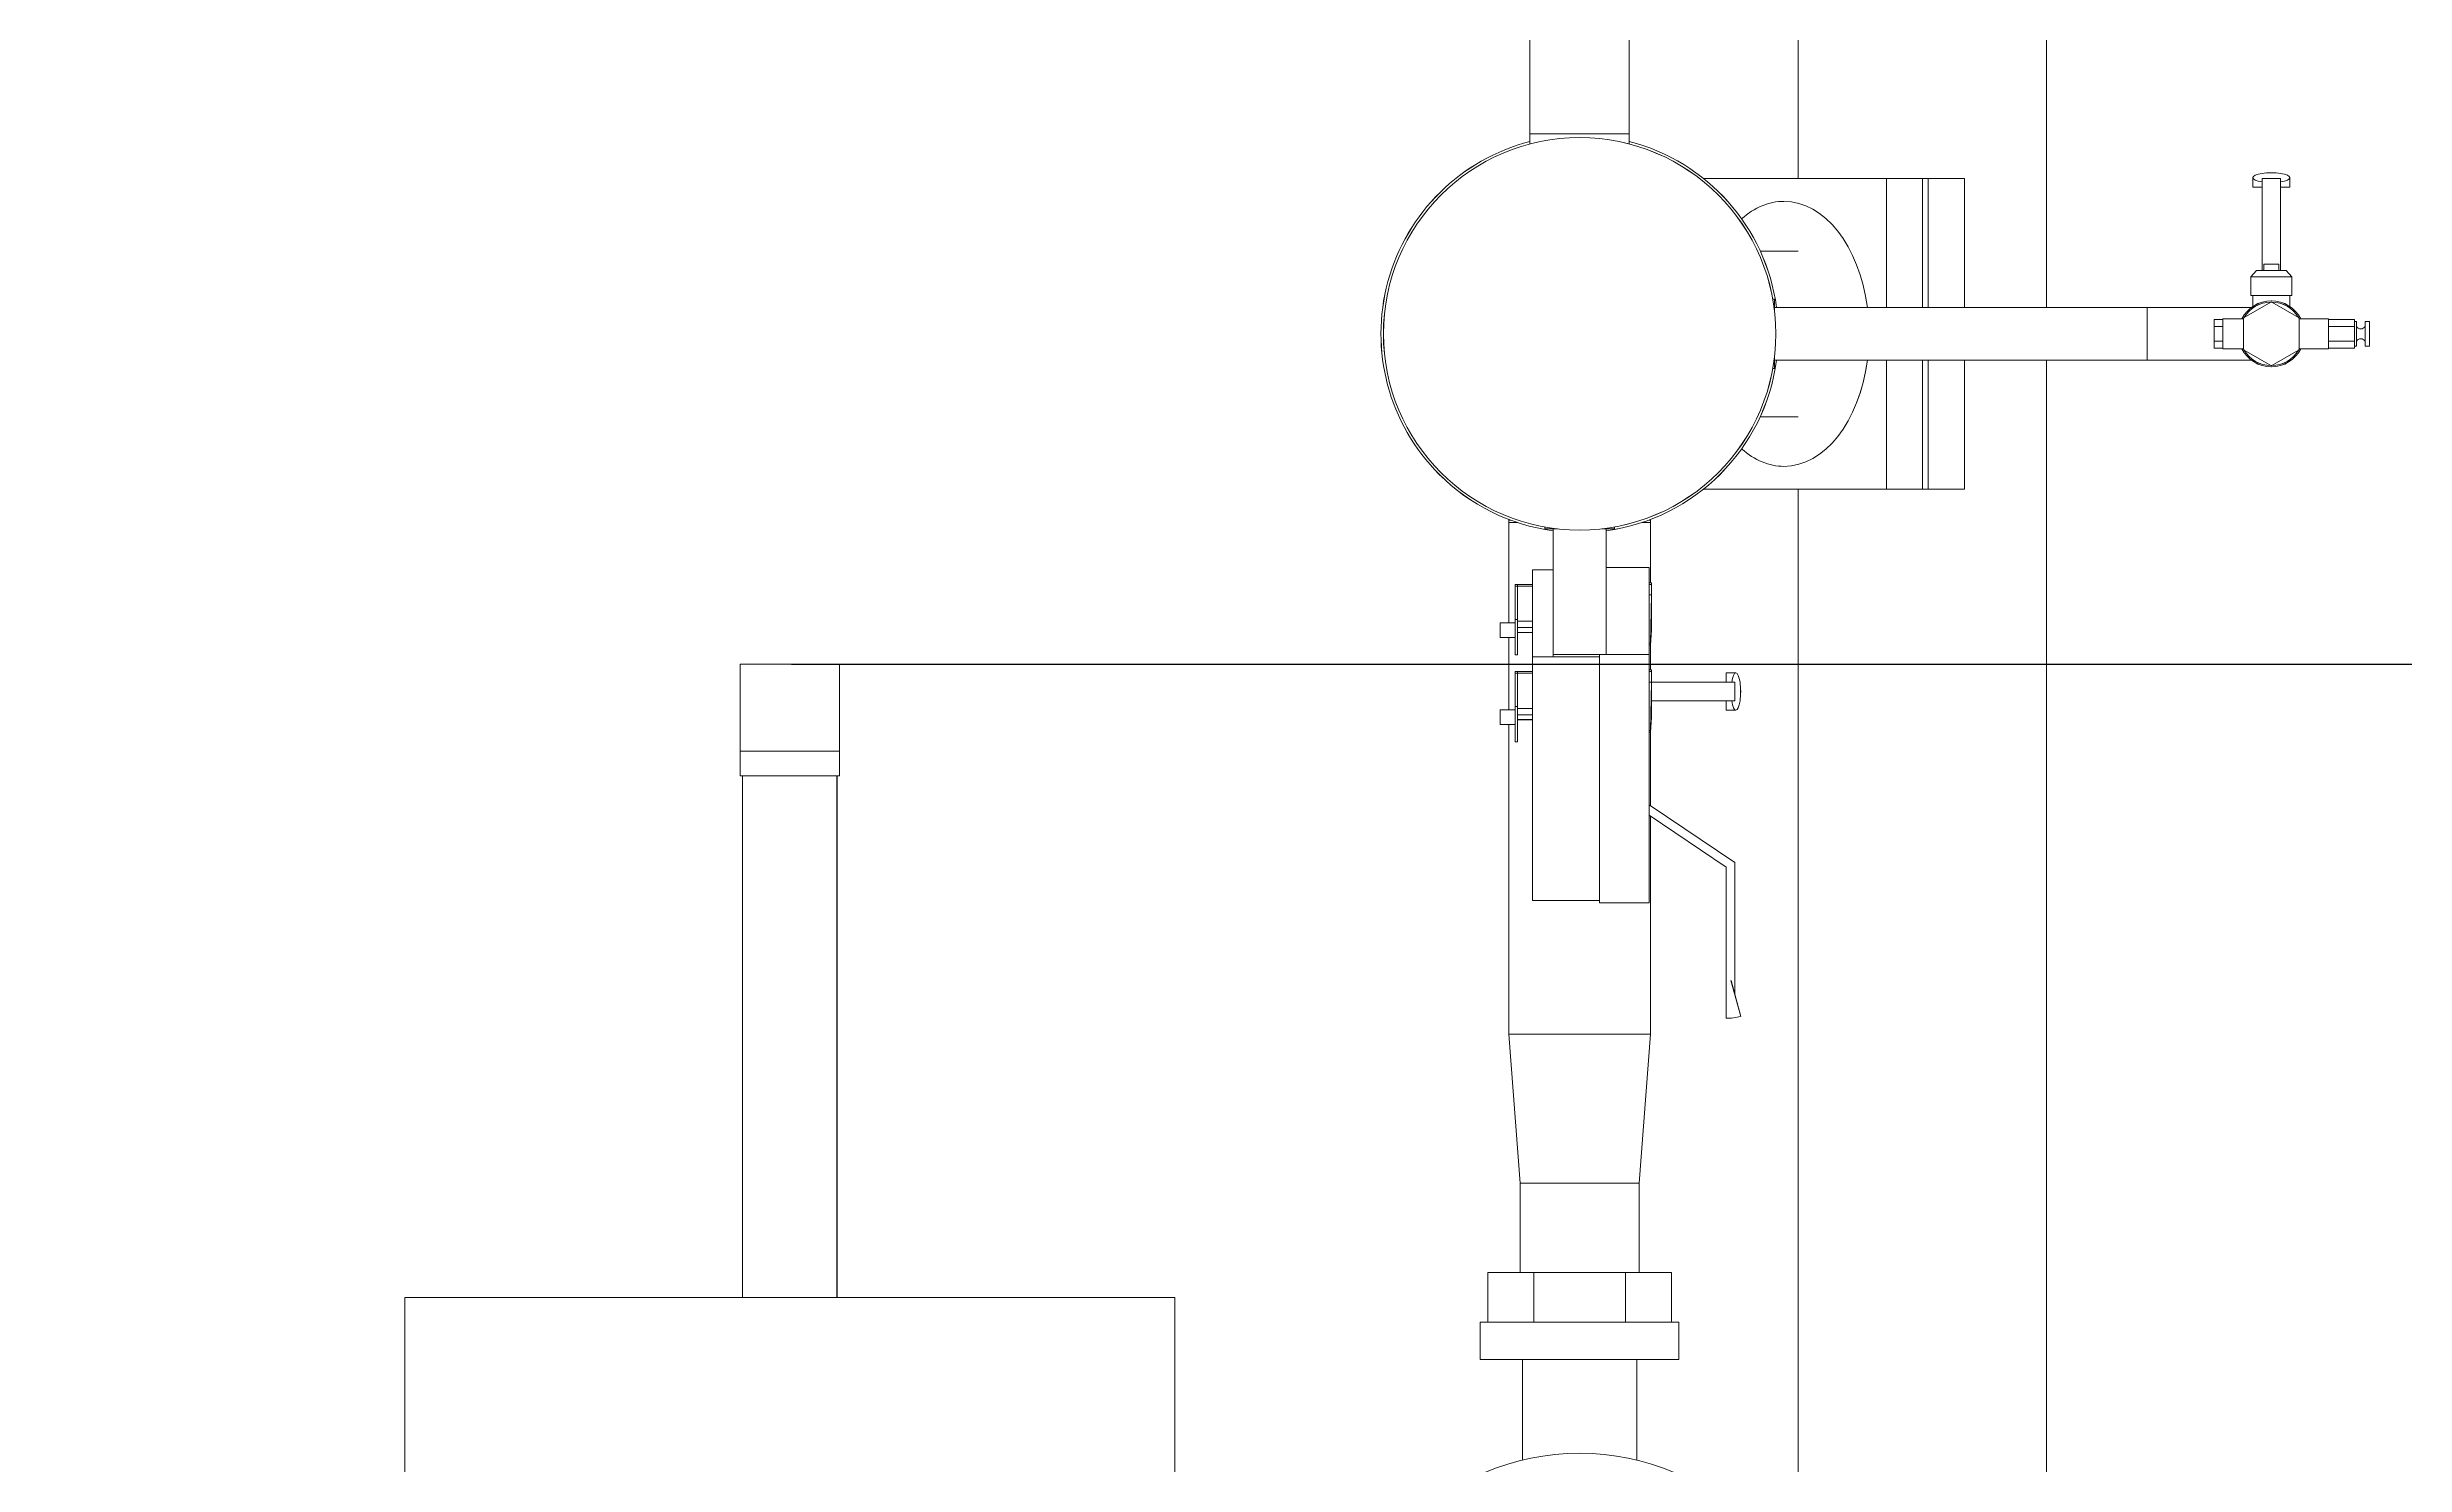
# Model space of a CAD drawing. Header units: millimetres. Extents: x -8689834 to 9419935, y 0 to 233063.
# Drawn here: x -419584 to -418635, y 227266 to 227837 of the extents above; entities that cross this region are included whole.
import ezdxf

# ---------------------------------------------------------------- set-up
doc = ezdxf.new("R2010")
doc.units = ezdxf.units.MM
doc.header["$MEASUREMENT"] = 0
doc.layers.get('0').update_dxf_attribs({"color": 250, "lineweight": 9})
doc.layers.add('25. ЗАЛИВКА ЗОН', color=7, linetype='Continuous', lineweight=0, transparency=0.2)
for name, color, linetype, lineweight in [('2D.ПроекцииПлан. Цвет-Ошибка', 5, 'ByLayer', 35), ('2D.ПроекцииПлан.0', 250, 'ByLayer', 35), ('2D.ПроекцииПлан.25. ЗАЛИВКА ЗОН', 7, 'ByLayer', 0), ('ViewportFrames', 5, 'Continuous', 0), ('Размеры координатных сеток', 7, 'Continuous', 0)]:
    doc.layers.add(name, color=color, linetype=linetype, lineweight=lineweight)
doc.styles.add('МОЭК-Проект', font='', dxfattribs={"oblique": 15})
doc.styles.get('МОЭК-Проект').set_extended_font_data('GOST_type_A')
doc.dimstyles.new('МОЭК', dxfattribs={"dimtxt": 2.5, "dimasz": 2.5, "dimexe": 1.5, "dimexo": 0.625, "dimgap": 1, "dimtad": 1, "dimdec": 0, "dimlfac": 50, "dimtxsty": 'МОЭК-Проект', "dimblk": 'OBLIQUE', "dimblk1": 'OBLIQUE', "dimblk2": 'OBLIQUE', "dimcen": 2.5, "dimdle": 1.5, "dimadec": 0, "dimazin": 2, "dimtfac": 0.75, "dimtdec": 4, "dimtmove": 1, "dimatfit": 3, "dimldrblk": 'NONE', "dimfxl": 1, "dimtfill": 1, "dimtolj": 1, "dimarcsym": 1})

# ---------------------------------------------------------------- blocks, each defined once
blk = doc.blocks.new('PROJECTION_BLOCK_{3bacdaa7-059f-457a-92e3-c8c1ffd092c7}')
at = {"layer": '2D.ПроекцииПлан. Цвет-Ошибка', "color": 0, "lineweight": -2}
for p, q in [((10.549, 9.78), (10.549, 10.61)), ((11.349, 9.78), (11.349, 10.61)), ((10.549, 9.699), (10.549, 9.78)), ((10.549, 9.78), (11.349, 9.78)), ((10.549, 9.699), (10.549, 9.78)), ((11.349, 9.78), (11.349, 9.699)), ((11.349, 9.699), (11.349, 9.78)), ((13.419, 9.42), (11.948, 9.42)), ((13.419, 8.383), (13.419, 9.42)), ((13.71, 9.42), (13.419, 9.42)), ((13.71, 8.383), (13.71, 9.42)), ((13.756, 9.42), (13.71, 9.42)), ((13.756, 8.383), (13.756, 9.42)), ((14.047, 9.42), (13.756, 9.42)), ((14.047, 8.383), (14.047, 9.42)), ((16.369, 9.35), (16.369, 9.428)), ((16.369, 9.35), (16.444, 9.35)), ((16.444, 8.68), (16.444, 9.42)), ((16.444, 9.42), (16.594, 9.42)), ((16.594, 8.68), (16.594, 9.42)), ((16.594, 9.35), (16.669, 9.35)), ((16.669, 9.35), (16.669, 9.428)), ((12.404, 8.837), (12.709, 8.837)), ((16.354, 8.63), (16.399, 8.68)), ((16.519, 8.63), (16.354, 8.63)), ((16.354, 8.63), (16.684, 8.63)), ((16.354, 8.63), (16.354, 8.48)), ((16.399, 8.68), (16.639, 8.68)), ((16.459, 8.73), (16.579, 8.73)), ((16.459, 8.68), (16.459, 8.73)), ((16.684, 8.63), (16.519, 8.63)), ((16.579, 8.68), (16.579, 8.73)), ((16.684, 8.63), (16.639, 8.68)), ((16.684, 8.63), (16.684, 8.48)), ((12.504, 8.45), (12.519, 8.45)), ((12.519, 8.45), (12.519, 8.347)), ((15.519, 8.383), (12.519, 8.383)), ((15.519, 8.17), (15.519, 8.383)), ((15.519, 7.957), (15.519, 8.383)), ((16.359, 8.383), (15.519, 8.383)), ((16.514, 8.426), (16.3, 8.302)), ((16.519, 8.48), (16.354, 8.48)), ((16.369, 8.39), (16.369, 8.48)), ((16.684, 8.48), (16.519, 8.48)), ((16.738, 8.302), (16.524, 8.426)), ((16.669, 8.39), (16.669, 8.48)), ((15.519, 7.957), (15.519, 8.17)), ((16.059, 8.285), (16.129, 8.285)), ((16.059, 8.228), (16.059, 8.285)), ((16.129, 8.228), (16.059, 8.228)), ((16.059, 8.112), (16.059, 8.228)), ((16.129, 8.29), (16.129, 8.05)), ((16.129, 8.29), (16.295, 8.29)), ((16.295, 8.294), (16.295, 8.046)), ((16.743, 8.046), (16.743, 8.294)), ((16.743, 8.29), (16.979, 8.29)), ((16.979, 8.29), (16.979, 8.05)), ((16.979, 8.285), (17.189, 8.285)), ((16.979, 8.228), (17.189, 8.228)), ((17.189, 8.228), (17.189, 8.285)), ((17.204, 8.27), (17.189, 8.27)), ((17.189, 8.112), (17.189, 8.228)), ((17.204, 8.07), (17.204, 8.27)), ((17.274, 8.07), (17.274, 8.27)), ((17.309, 8.27), (17.274, 8.27)), ((17.309, 8.07), (17.309, 8.27)), ((12.519, 7.993), (12.519, 7.89)), ((16.059, 8.112), (16.129, 8.112)), ((16.059, 8.055), (16.059, 8.112)), ((16.059, 8.055), (16.129, 8.055)), ((16.129, 8.05), (16.295, 8.05)), ((16.3, 8.038), (16.514, 7.914)), ((16.524, 7.914), (16.738, 8.038)), ((16.743, 8.05), (16.979, 8.05)), ((16.979, 8.112), (17.189, 8.112)), ((16.979, 8.055), (17.189, 8.055)), ((17.189, 8.055), (17.189, 8.112)), ((17.204, 8.07), (17.189, 8.07)), ((17.309, 8.07), (17.274, 8.07)), ((12.504, 7.89), (12.519, 7.89)), ((15.519, 7.957), (12.519, 7.957)), ((13.419, 6.92), (13.419, 7.957)), ((13.71, 6.92), (13.71, 7.957)), ((13.756, 6.92), (13.756, 7.957)), ((14.047, 6.92), (14.047, 7.957)), ((16.359, 7.957), (15.519, 7.957)), ((12.404, 7.503), (12.709, 7.503)), ((11.948, 6.92), (13.419, 6.92)), ((13.71, 6.92), (13.419, 6.92)), ((13.71, 6.92), (13.756, 6.92)), ((14.047, 6.92), (13.756, 6.92)), ((10.379, 6.675), (10.379, 6.67)), ((10.392, 6.67), (10.379, 6.67)), ((10.379, 6.67), (10.392, 6.67)), ((10.379, 6.65), (10.379, 6.67)), ((10.379, 6.65), (10.45, 6.65)), ((10.379, 6.65), (10.45, 6.65)), ((10.379, 5.844), (10.379, 6.65)), ((11.449, 6.65), (11.519, 6.65)), ((11.449, 6.65), (11.519, 6.65)), ((11.519, 6.67), (11.506, 6.67)), ((11.506, 6.67), (11.519, 6.67)), ((11.519, 6.675), (11.519, 6.67)), ((11.519, 6.65), (11.519, 6.67)), ((11.519, 6.166), (11.519, 6.65)), ((10.669, 6.615), (10.669, 6.6)), ((10.772, 6.6), (10.669, 6.6)), ((10.736, 5.588), (10.736, 6.6)), ((11.229, 6.6), (11.127, 6.6)), ((11.162, 5.588), (11.162, 6.6)), ((11.229, 6.615), (11.229, 6.6)), ((10.569, 6.269), (10.569, 5.568)), ((10.569, 6.269), (10.736, 6.269)), ((11.162, 6.289), (11.509, 6.289)), ((11.509, 6.289), (11.509, 5.588)), ((10.429, 6.152), (10.429, 6.138)), ((10.429, 6.152), (10.569, 6.152)), ((10.449, 6.152), (10.429, 6.152)), ((10.429, 6.152), (10.429, 5.869)), ((10.429, 6.138), (10.569, 6.138)), ((10.449, 6.152), (10.449, 5.869)), ((11.509, 6.166), (11.529, 6.166)), ((11.529, 6.166), (11.509, 6.166)), ((11.509, 6.152), (11.529, 6.152)), ((11.529, 6.166), (11.529, 6.152)), ((11.529, 6.166), (11.529, 6.067)), ((11.509, 6.067), (11.529, 6.067)), ((11.529, 6.067), (11.509, 6.067)), ((11.519, 5.678), (11.529, 6.067)), ((11.529, 6.067), (11.529, 5.784)), ((11.529, 5.784), (11.529, 6.067)), ((10.309, 5.827), (10.309, 5.844)), ((10.429, 5.844), (10.309, 5.844)), ((10.309, 5.724), (10.309, 5.827)), ((10.429, 5.724), (10.309, 5.724)), ((10.379, 5.143), (10.379, 5.724)), ((10.429, 5.869), (10.429, 5.586)), ((10.449, 5.869), (10.429, 5.869)), ((10.449, 5.586), (10.449, 5.869)), ((10.449, 5.855), (10.569, 5.855)), ((10.449, 5.804), (10.569, 5.804)), ((10.449, 5.764), (10.569, 5.764)), ((11.519, 5.664), (11.529, 5.784)), ((10.429, 5.586), (10.449, 5.586)), ((10.569, 5.568), (10.569, 3.608)), ((10.569, 5.568), (11.109, 5.568)), ((10.736, 5.588), (10.949, 5.588)), ((10.736, 5.588), (11.109, 5.588)), ((10.736, 5.568), (10.736, 5.588)), ((10.949, 5.588), (11.109, 5.588)), ((11.109, 5.588), (11.109, 3.588)), ((11.109, 5.588), (11.509, 5.588)), ((11.509, 5.678), (11.519, 5.678)), ((11.519, 5.664), (11.509, 5.664)), ((11.509, 5.588), (11.509, 3.588)), ((11.519, 5.678), (11.519, 5.664)), ((11.519, 5.465), (11.519, 5.664)), ((10.449, 5.451), (10.429, 5.451)), ((10.429, 5.451), (10.429, 5.168)), ((10.429, 5.451), (10.429, 5.437)), ((10.429, 5.451), (10.569, 5.451)), ((10.429, 5.437), (10.569, 5.437)), ((10.449, 5.451), (10.449, 5.168)), ((11.529, 5.465), (11.509, 5.465)), ((11.509, 5.465), (11.529, 5.465)), ((11.509, 5.451), (11.529, 5.451)), ((11.509, 5.366), (11.529, 5.366)), ((11.529, 5.366), (11.509, 5.366)), ((11.519, 4.977), (11.529, 5.366)), ((11.529, 5.465), (11.529, 5.366)), ((11.529, 5.465), (11.529, 5.451)), ((11.529, 5.366), (11.529, 5.083)), ((11.529, 5.083), (11.529, 5.366)), ((11.529, 5.364), (12.199, 5.364)), ((12.129, 5.439), (12.129, 5.364)), ((12.129, 5.439), (12.207, 5.439)), ((12.199, 5.364), (12.199, 5.214)), ((10.309, 5.125), (10.309, 5.143)), ((10.429, 5.143), (10.309, 5.143)), ((10.429, 5.168), (10.429, 4.885)), ((10.449, 5.168), (10.429, 5.168)), ((10.449, 4.885), (10.449, 5.168)), ((10.449, 5.154), (10.569, 5.154)), ((11.529, 5.214), (12.199, 5.214)), ((12.129, 5.214), (12.129, 5.139)), ((12.129, 5.139), (12.207, 5.139)), ((10.309, 5.023), (10.309, 5.125)), ((10.429, 5.023), (10.309, 5.023)), ((10.379, 2.531), (10.379, 5.023)), ((10.449, 5.103), (10.569, 5.103)), ((10.449, 5.063), (10.569, 5.063)), ((11.509, 4.977), (11.519, 4.977)), ((11.519, 4.963), (11.509, 4.963)), ((11.519, 4.963), (11.529, 5.083)), ((11.519, 4.977), (11.519, 4.963)), ((11.519, 4.37), (11.519, 4.963)), ((10.429, 4.885), (10.449, 4.885)), ((11.509, 4.377), (12.199, 3.912)), ((11.509, 4.293), (12.129, 3.875)), ((11.519, 2.531), (11.519, 4.286)), ((12.129, 3.875), (12.129, 2.938)), ((12.199, 3.912), (12.199, 2.847)), ((10.569, 3.608), (11.109, 3.608)), ((11.109, 3.588), (11.509, 3.588)), ((12.129, 2.938), (12.129, 2.658)), ((12.168, 2.963), (12.246, 2.673)), ((10.379, 2.531), (11.519, 2.531)), ((11.519, 2.531), (10.379, 2.531)), ((10.379, 2.531), (10.469, 1.331)), ((10.709, 2.531), (10.709, 2.531)), ((11.189, 2.531), (11.189, 2.531)), ((11.519, 2.531), (11.429, 1.331)), ((10.469, 1.331), (11.429, 1.331)), ((11.429, 1.331), (10.469, 1.331)), ((10.469, 0.611), (10.469, 1.331)), ((11.429, 0.611), (11.429, 1.331)), ((10.58, 0.611), (10.21, 0.611)), ((10.21, 0.211), (10.21, 0.611)), ((11.319, 0.611), (10.58, 0.611)), ((10.58, 0.211), (10.58, 0.611)), ((11.688, 0.611), (11.319, 0.611)), ((11.319, 0.211), (11.319, 0.611)), ((11.688, 0.211), (11.688, 0.611)), ((11.749, 0.211), (10.149, 0.211)), ((10.149, 0.211), (10.149, -0.089)), ((11.749, 0.211), (11.749, -0.089)), ((11.749, -0.089), (10.149, -0.089)), ((10.489, -0.089), (10.489, -0.9)), ((11.409, -0.089), (11.409, -0.9))]:
    blk.add_line(p, q, dxfattribs=at)
for centre, radius in [((10.949, 8.17), 1.58), ((10.949, -2.789), 1.944)]:
    blk.add_circle(centre, radius, dxfattribs=at)
at = {"layer": '2D.ПроекцииПлан. Цвет-Ошибка', "color": 0, "lineweight": -2, "extrusion": (0, 0, -1)}
for centre, radius, start, end in [((-10.949, 8.17), 1.6, 315, 75.5225), ((-10.949, 8.17), 1.6, 104.4775, 172.3498), ((-16.519, 8.17), 0.266, 26.7889, 153.2111), ((-16.519, 8.17), 0.256, 31.045, 88.955), ((-16.519, 8.17), 0.256, 88.955, 91.045), ((-16.519, 8.17), 0.256, 91.045, 148.955), ((-16.519, 8.17), 0.256, 28.0008, 28.955), ((-16.519, 8.17), 0.256, 28.955, 31.045), ((-16.519, 8.17), 0.256, 148.955, 151.045), ((-16.519, 8.17), 0.256, 151.045, 151.9992), ((-17.239, 8.25), 0.04, 210, 330), ((-16.519, 8.17), 0.266, 270, 333.2111), ((-16.519, 8.17), 0.256, 331.045, 331.9992), ((-16.519, 8.17), 0.256, 328.955, 331.045), ((-16.519, 8.17), 0.256, 271.045, 328.955), ((-16.519, 8.17), 0.266, 206.7889, 270), ((-16.519, 8.17), 0.256, 211.045, 268.955), ((-16.519, 8.17), 0.256, 208.955, 211.045), ((-16.519, 8.17), 0.256, 208.0008, 208.955), ((-10.949, 8.17), 1.6, 187.6502, 262.3498), ((-16.519, 8.17), 0.256, 270, 271.045), ((-16.519, 8.17), 0.256, 268.955, 270), ((-10.949, 8.17), 1.6, 277.6502, 315)]:
    blk.add_arc(centre, radius, start, end, dxfattribs=at)
at = {"layer": '2D.ПроекцииПлан. Цвет-Ошибка', "color": 0, "lineweight": -2}
for centre, radius, start, end in [((17.239, 8.09), 0.04, 30, 150), ((12.129, 3.108), 0.45, 270, 285)]:
    blk.add_arc(centre, radius, start, end, dxfattribs=at)
for centre, major_axis, ratio, start_param, end_param in [((16.519, 9.428), (0.15, 0), 0.258819, 0, 3.141593), ((16.519, 9.428), (0.15, 0), 0.258819, -3.141593, -2.094395), ((16.519, 9.428), (0.15, 0), 0.258819, -1.047198, 0), ((12.594, 8.17), (0, 1.067), 0.642788, 0, 0.519532), ((12.594, 8.17), (0, 1.067), 0.642788, -1.369757, 0), ((12.594, 8.17), (0, 1.067), 0.642788, 3.141593, 4.51135), ((12.594, 8.17), (0, 1.067), 0.642788, 2.622061, 3.141593), ((12.207, 5.289), (0, -0.15), 0.258819, -3.141593, -2.094395), ((12.207, 5.289), (0, -0.15), 0.258819, 0, 3.141593), ((12.207, 5.289), (0, -0.15), 0.258819, -1.047198, 0)]:
    blk.add_ellipse(centre, major_axis=major_axis, ratio=ratio, start_param=start_param, end_param=end_param, dxfattribs=at)
at = {"layer": '2D.ПроекцииПлан.25. ЗАЛИВКА ЗОН', "color": 0, "lineweight": -2}
for p, q in [((12.709, 29.657), (12.709, 9.42)), ((14.709, 8.383), (14.709, 29.657)), ((14.709, -25.954), (14.709, 7.957)), ((12.709, 6.92), (12.709, -1.963)), ((4.989, 5.51), (4.189, 5.51)), ((4.189, 5.51), (4.189, 4.81)), ((4.989, 4.81), (4.989, 5.51)), ((4.989, 4.81), (4.189, 4.81)), ((4.189, 4.81), (4.189, 4.61)), ((4.989, 4.61), (4.989, 4.81)), ((4.189, 4.61), (4.989, 4.61)), ((4.209, 0.41), (4.209, 4.61)), ((4.969, 0.41), (4.969, 4.61)), ((7.689, 0.41), (1.489, 0.41)), ((1.489, 0.41), (1.489, -1.59)), ((7.689, -1.59), (7.689, 0.41))]:
    blk.add_line(p, q, dxfattribs=at)
blk = doc.blocks.new('*U1750')
at = {"layer": '2D.ПроекцииПлан.0', "lineweight": 13}
blk.add_blockref('PROJECTION_BLOCK_{3bacdaa7-059f-457a-92e3-c8c1ffd092c7}', (-124.002, 283.94), dxfattribs=at)
blk = doc.blocks.new('_Oblique')
at = {"color": 0, "linetype": 'ByBlock', "lineweight": -2}
blk.add_line((-0.5, -0.5), (0.5, 0.5), dxfattribs=at)
blk = doc.blocks.new('*D1910')
at = {"layer": 'Размеры координатных сеток', "color": 0, "lineweight": -2, "ltscale": 100, "transparency": 16777216}
for p, q in [((-417750.76, 229894.65), (-424653.23, 229894.65)), ((-424651.73, 229896.15), (-424651.73, 215422.32)), ((-417753.89, 215423.82), (-424653.23, 215423.82))]:
    blk.add_line(p, q, dxfattribs=at)
at = {"layer": 'Размеры координатных сеток', "color": 0, "lineweight": -2, "ltscale": 100, "transparency": 16777216, "xscale": 2.5, "yscale": 2.5, "zscale": 2.5}
for p, rotation in [((-424651.73, 229894.65), 90), ((-424651.73, 215423.82), 270)]:
    blk.add_blockref('_Oblique', p, dxfattribs=dict(at, rotation=rotation))
at = {"layer": 'Размеры координатных сеток', "color": 0, "lineweight": 13, "ltscale": 100, "transparency": 16777216, "insert": (-424653.98, 222659.23), "char_height": 2.5, "attachment_point": 5, "rotation": 90, "style": 'МОЭК-Проект', "bg_fill": 3, "box_fill_scale": 1.25, "bg_fill_color": 256, "bg_fill_true_color": 13158600, "bg_fill_transparency": 0}
blk.add_mtext('\\A1;723542', dxfattribs=at)
blk = doc.blocks.new('_None')
blk = doc.blocks.new('*D1913')
at = {"layer": '25. ЗАЛИВКА ЗОН', "color": 0, "lineweight": -2, "transparency": 16777216}
for p, q in [((-415840.75, 228177.73), (-415840.75, 227586.73)), ((-419236.27, 228176.23), (-415839.25, 228176.23)), ((-419284.27, 227588.23), (-415839.25, 227588.23))]:
    blk.add_line(p, q, dxfattribs=at)
at = {"layer": '25. ЗАЛИВКА ЗОН', "color": 0, "lineweight": -2, "transparency": 16777216, "xscale": 2.5, "yscale": 2.5, "zscale": 2.5}
for p, rotation in [((-415840.75, 228176.23), 90), ((-415840.75, 227588.23), 270)]:
    blk.add_blockref('_Oblique', p, dxfattribs=dict(at, rotation=rotation))
at = {"layer": '25. ЗАЛИВКА ЗОН', "color": 0, "lineweight": 13, "transparency": 16777216, "insert": (-415843, 227882.23), "char_height": 2.5, "attachment_point": 5, "rotation": 90, "style": 'МОЭК-Проект', "bg_fill": 3, "box_fill_scale": 1.25, "bg_fill_color": 256, "bg_fill_true_color": 13158600, "bg_fill_transparency": 0}
blk.add_mtext('\\A1;29400', dxfattribs=at)
blk = doc.blocks.new('*D1914')
at = {"layer": '25. ЗАЛИВКА ЗОН', "color": 0, "lineweight": -2, "transparency": 16777216}
for p, q in [((-419284.27, 227588.23), (-415839.25, 227588.23)), ((-415840.75, 227589.73), (-415840.75, 225940.73)), ((-418876.78, 225942.23), (-415839.25, 225942.23))]:
    blk.add_line(p, q, dxfattribs=at)
at = {"layer": '25. ЗАЛИВКА ЗОН', "color": 0, "lineweight": -2, "transparency": 16777216, "xscale": 2.5, "yscale": 2.5, "zscale": 2.5}
for p, rotation in [((-415840.75, 227588.23), 90), ((-415840.75, 225942.23), 270)]:
    blk.add_blockref('_Oblique', p, dxfattribs=dict(at, rotation=rotation))
at = {"layer": '25. ЗАЛИВКА ЗОН', "color": 0, "lineweight": 13, "transparency": 16777216, "insert": (-415843, 226765.23), "char_height": 2.5, "attachment_point": 5, "rotation": 90, "style": 'МОЭК-Проект', "bg_fill": 3, "box_fill_scale": 1.25, "bg_fill_color": 256, "bg_fill_true_color": 13158600, "bg_fill_transparency": 0}
blk.add_mtext('\\A1;82300', dxfattribs=at)

msp = doc.modelspace()

# ---------------------------------------------------------------- block references
at = {"layer": 'ViewportFrames', "lineweight": 13, "ltscale": 100, "xscale": 50, "yscale": 50, "zscale": 50}
msp.add_blockref('*U1750', (-413314.257, 213115.736), dxfattribs=at)

# ---------------------------------------------------------------- next in the draw order: block references
at = {"layer": '2D.ПроекцииПлан.0', "lineweight": 13, "xscale": 50, "yscale": 50, "zscale": 50}
msp.add_blockref('PROJECTION_BLOCK_{3bacdaa7-059f-457a-92e3-c8c1ffd092c7}', (-419514.35, 227312.732), dxfattribs=at)

# ---------------------------------------------------------------- next in the draw order: dimensions: what is measured, and where the dimension line sits
at = {"layer": 'Размеры координатных сеток', "lineweight": 13, "ltscale": 100}
dim = msp.add_linear_dim(base=(-424651.725, 215423.815), p1=(-417750.138, 229894.646), p2=(-417753.262, 215423.815), angle=90, dimstyle='МОЭК', override={"dimscale": 1, "dimlfac": 50}, dxfattribs=at)
dim.commit()
dim.dimension.update_dxf_attribs({"geometry": '*D1910', "text_midpoint": (-424653.975, 222659.23)})

# ---------------------------------------------------------------- next in the draw order: dimensions: what is measured, and where the dimension line sits
at = {"layer": '25. ЗАЛИВКА ЗОН', "lineweight": 13}
dim = msp.add_linear_dim(base=(-415840.749, 227588.232), p1=(-419236.894, 228176.232), p2=(-419284.894, 227588.232), angle=90, dimstyle='МОЭК', override={"dimrnd": 10}, dxfattribs=at)
dim.commit()
dim.dimension.update_dxf_attribs({"geometry": '*D1913', "text_midpoint": (-415842.999, 227882.232)})

# ---------------------------------------------------------------- next in the draw order: dimensions: what is measured, and where the dimension line sits
dim = msp.add_linear_dim(base=(-415840.749, 225942.232), p1=(-419284.894, 227588.232), p2=(-418877.404, 225942.232), angle=90, dimstyle='МОЭК', override={"dimrnd": 10}, dxfattribs=at)
dim.commit()
dim.dimension.update_dxf_attribs({"geometry": '*D1914', "text_midpoint": (-415842.999, 226765.232)})

doc.saveas('drawing.dxf')
